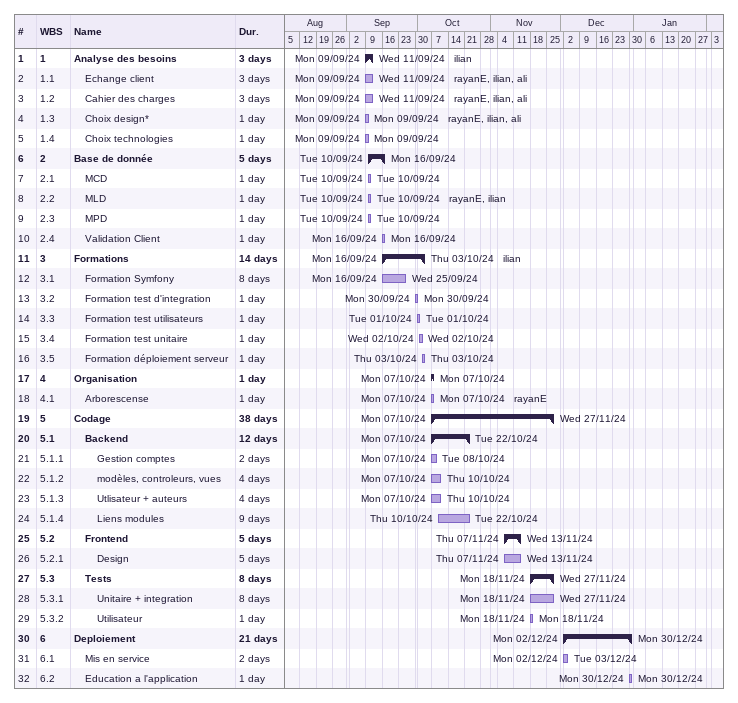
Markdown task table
| ID | WBS | Task | Duration | Start | Finish | Resources |
|---|---|---|---|---|---|---|
| 1 | 1 | **Analyse des besoins** | 3d | 2024-09-09 | 2024-09-11 | ilian |
| 2 | 1.1 | Echange client | 3d | 2024-09-09 | 2024-09-11 | rayanE, ilian, ali |
| 3 | 1.2 | Cahier des charges | 3d | 2024-09-09 | 2024-09-11 | rayanE, ilian, ali |
| 4 | 1.3 | Choix design* | 1d | 2024-09-09 | 2024-09-09 | rayanE, ilian, ali |
| 5 | 1.4 | Choix technologies | 1d | 2024-09-09 | 2024-09-09 |  |
| 6 | 2 | **Base de donnée** | 5d | 2024-09-10 | 2024-09-16 |  |
| 7 | 2.1 | MCD | 1d | 2024-09-10 | 2024-09-10 |  |
| 8 | 2.2 | MLD | 1d | 2024-09-10 | 2024-09-10 | rayanE, ilian |
| 9 | 2.3 | MPD | 1d | 2024-09-10 | 2024-09-10 |  |
| 10 | 2.4 | Validation Client | 1d | 2024-09-16 | 2024-09-16 |  |
| 11 | 3 | **Formations** | 14d | 2024-09-16 | 2024-10-03 | ilian |
| 12 | 3.1 | Formation Symfony | 8d | 2024-09-16 | 2024-09-25 |  |
| 13 | 3.2 | Formation test d'integration | 1d | 2024-09-30 | 2024-09-30 |  |
| 14 | 3.3 | Formation test utilisateurs | 1d | 2024-10-01 | 2024-10-01 |  |
| 15 | 3.4 | Formation test unitaire | 1d | 2024-10-02 | 2024-10-02 |  |
| 16 | 3.5 | Formation déploiement serveur | 1d | 2024-10-03 | 2024-10-03 |  |
| 17 | 4 | **Organisation** | 1d | 2024-10-07 | 2024-10-07 |  |
| 18 | 4.1 | Arborescense | 1d | 2024-10-07 | 2024-10-07 | rayanE |
| 19 | 5 | **Codage** | 38d | 2024-10-07 | 2024-11-27 |  |
| 20 | 5.1 | **Backend** | 12d | 2024-10-07 | 2024-10-22 |  |
| 21 | 5.1.1 | Gestion comptes | 2d | 2024-10-07 | 2024-10-08 |  |
| 22 | 5.1.2 | modèles, controleurs, vues | 4d | 2024-10-07 | 2024-10-10 |  |
| 23 | 5.1.3 | Utlisateur + auteurs | 4d | 2024-10-07 | 2024-10-10 |  |
| 24 | 5.1.4 | Liens modules | 9d | 2024-10-10 | 2024-10-22 |  |
| 25 | 5.2 | **Frontend** | 5d | 2024-11-07 | 2024-11-13 |  |
| 26 | 5.2.1 | Design | 5d | 2024-11-07 | 2024-11-13 |  |
| 27 | 5.3 | **Tests** | 8d | 2024-11-18 | 2024-11-27 |  |
| 28 | 5.3.1 | Unitaire + integration | 8d | 2024-11-18 | 2024-11-27 |  |
| 29 | 5.3.2 | Utilisateur | 1d | 2024-11-18 | 2024-11-18 |  |
| 30 | 6 | **Deploiement** | 21d | 2024-12-02 | 2024-12-30 |  |
| 31 | 6.1 | Mis en service | 2d | 2024-12-02 | 2024-12-03 |  |
| 32 | 6.2 | Education a l'application | 1d | 2024-12-30 | 2024-12-30 |  |
